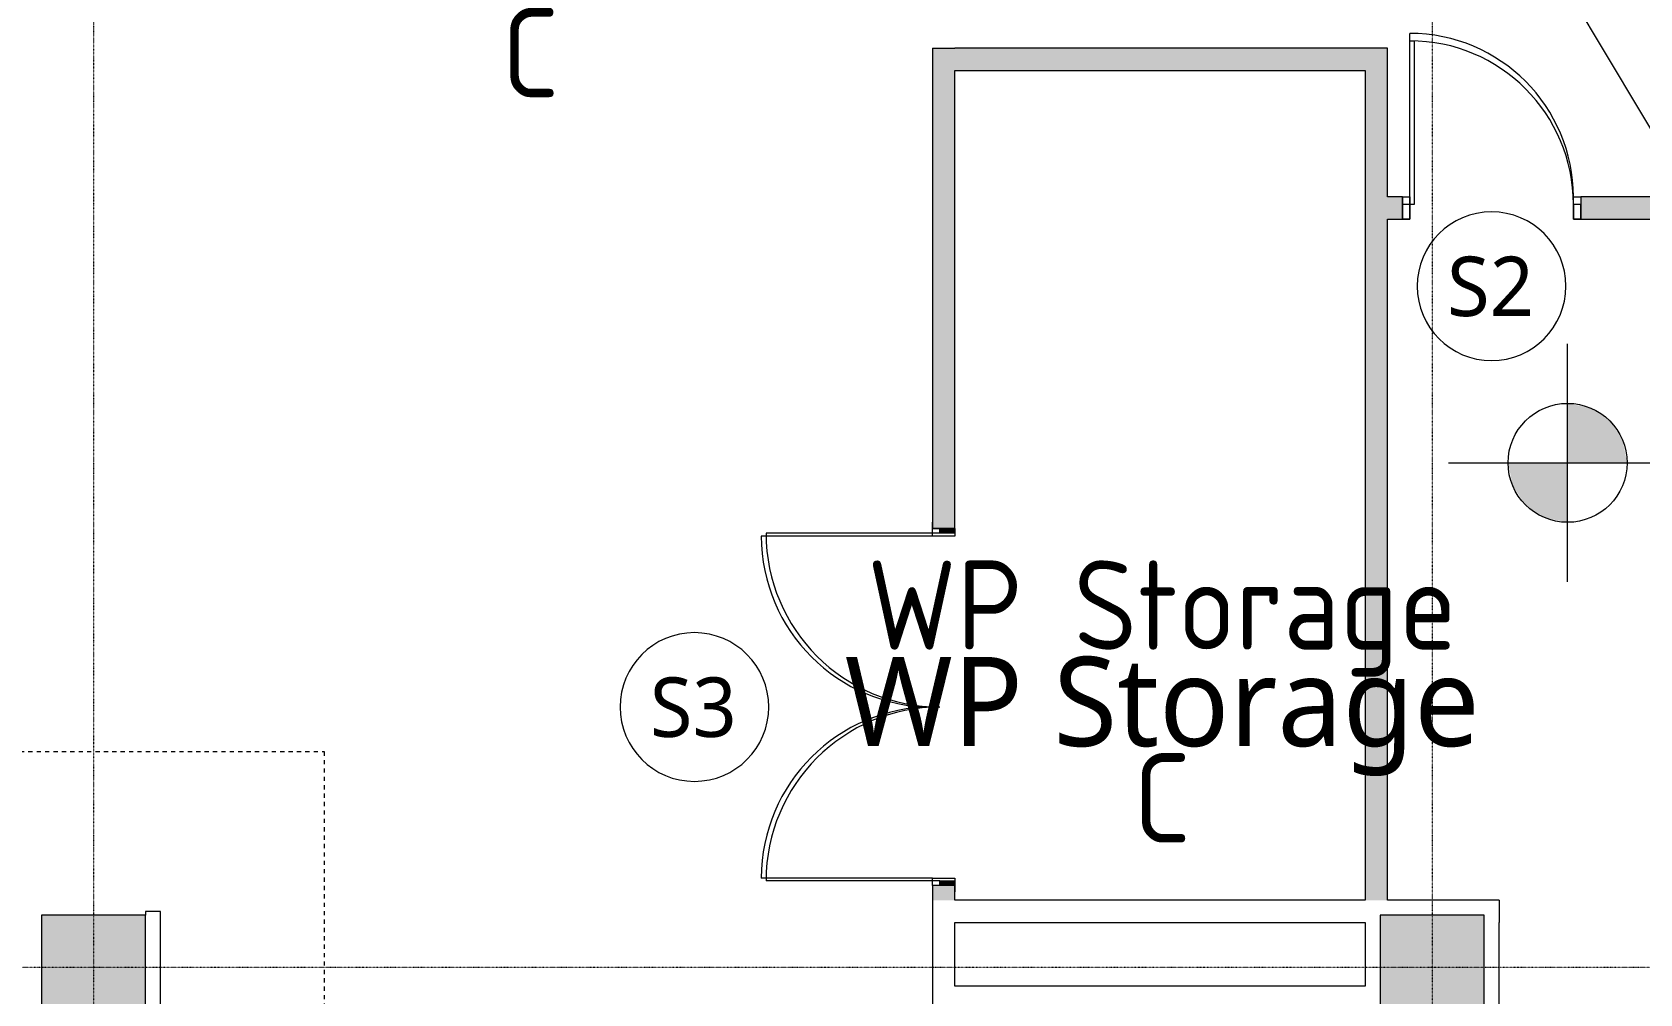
# Model space of a CAD drawing. Extents: x -76427 to 292734, y -42117 to 131250.
# Drawn here: x 243187 to 253997, y 74821 to 81288 of the extents above; entities that cross this region are included whole.
import ezdxf
from ezdxf.enums import TextEntityAlignment as Align

# ---------------------------------------------------------------- set-up
doc = ezdxf.new("R2010")
doc.units = 0
doc.header["$LTSCALE"] = 10
for name, pattern in [('H12PL1$0$JJP_三點線', [0.9, 0.3, -0.15, 0, -0.15, 0, -0.15, 0, -0.15]), ('XFM7P10ICA$0$H12PL1$0$JJP_三點線', [0.9, 0.3, -0.15, 0, -0.15, 0, -0.15, 0, -0.15]), ('XFM7P10ICA$0$H12PL1$0$TAI_虛線', [5.644, 2.822, -2.822])]:
    doc.linetypes.add(name, pattern=pattern)
for name, color, linetype in [('H12PL1$0$A-WALL-IN', 252, 'Continuous'), ('H12PL1$0$A-ZONE', 252, 'Continuous'), ('H12PL1$0$Door', 252, 'Continuous'), ('H12PL1$0$S-COL', 252, 'Continuous'), ('H12PL1$0$S-GRID', 252, 'Continuous'), ('XFM7P10ICA$0$H12PL1$0$A-TEXT-修改說明', 252, 'Continuous'), ('XFM7P10ICA$0$H12PL1$0$A-WALL-IN', 252, 'Continuous'), ('XFM7P10ICA$0$H12PL1$0$A-ZONE', 252, 'Continuous'), ('XFM7P10ICA$0$H12PL1$0$D label', 252, 'Continuous'), ('XFM7P10ICA$0$H12PL1$0$Door', 252, 'Continuous'), ('XFM7P10ICA$0$H12PL1$0$Hattch', 252, 'Continuous'), ('XFM7P10ICA$0$H12PL1$0$S-COL', 252, 'Continuous'), ('XFM7P10ICA$0$H12PL1$0$S-GRID', 252, 'Continuous'), ('XFM7P10ICA$0$H12PL1$0$S-SLAB-SHOW', 252, 'Continuous')]:
    doc.layers.add(name, color=color, linetype=linetype)
doc.styles.add('H12PL1$0$Standard', font='', dxfattribs={"width": 0.8})
doc.styles.add('XFM7P10ICA$0$H12PL1$0$Standard', font='isocp.shx', dxfattribs={"bigfont": 'chineset.shx'})
doc.styles.get('H12PL1$0$Standard').set_extended_font_data('Microsoft JhengHei')

# ---------------------------------------------------------------- blocks, each defined once
blk = doc.blocks.new('XFM7P10ICA$0$H12PL1')
at = {"layer": 'XFM7P10ICA$0$H12PL1$0$Hattch', "linetype": 'Continuous', "lineweight": 0}
for points in [[(249390, 81180), (249240, 81180), (249390, 81030)], [(249390, 81030), (249240, 81180), (249240, 81030)], [(249390, 81030), (252150, 81030), (252150, 81180), (249390, 81180)], [(252150, 81030), (252300, 81180), (252150, 81180)], [(252150, 81030), (252300, 81030), (252300, 81180)], [(249240, 81030), (249240, 77950), (249390, 77950), (249390, 81030)], [(252150, 81030), (252150, 75450), (252300, 75450), (252300, 81030)], [(252300, 80180), (252300, 80030), (252400, 80030), (252400, 80180)], [(253600, 80180), (253600, 80030), (257255, 80030), (257255, 80180)], [(253511.04, 78392.09), (253911.04, 78392.09), (253880.59, 78545.16), (253793.88, 78674.93), (253664.11, 78761.64), (253511.04, 78792.09)], [(253511.04, 78392.09), (253111.04, 78392.09), (253141.48, 78239.01), (253228.19, 78109.24), (253357.96, 78022.54), (253511.04, 77992.09)], [(249390, 77950), (249290, 77950), (249290, 77918), (249390, 77918)], [(249290, 75550), (249390, 75550), (249390, 75582), (249290, 75582)], [(249240, 75450), (249390, 75450), (249390, 75550), (249240, 75550)], [(243250, 74650), (243950, 74650), (243950, 75350), (243250, 75350)], [(252250, 74650), (252950, 74650), (252950, 75350), (252250, 75350)]]:
    blk.add_hatch(color=256, dxfattribs=at).paths.add_polyline_path(points)
at = {"layer": 'XFM7P10ICA$0$H12PL1$0$A-TEXT-修改說明', "linetype": 'XFM7P10ICA$0$H12PL1$0$TAI_虛線', "lineweight": 0}
blk.add_lwpolyline([(199590, 76450), (245150, 76450), (245150, 54400), (190750, 54400), (190750, 92330), (199590, 92330)], close=True, dxfattribs=at)
at = {"layer": 'XFM7P10ICA$0$H12PL1$0$A-WALL-IN', "lineweight": 0}
for p, q in [((252400, 80180), (252400, 80030)), ((253600, 80180), (253600, 80030)), ((249240, 77950), (249240, 77993)), ((249290, 77950), (249240, 77950)), ((249390, 77950), (249290, 77950)), ((249390, 77950), (249390, 77993)), ((249240, 75550), (249240, 75507)), ((249290, 75550), (249240, 75550)), ((249390, 75550), (249290, 75550)), ((249390, 75550), (249390, 75507))]:
    blk.add_line(p, q, dxfattribs=at)
at = {"layer": 'XFM7P10ICA$0$H12PL1$0$A-WALL-IN', "lineweight": 0, "flags": 128}
for points in [[(249240, 81180), (249390, 81180)], [(249240, 81180), (249240, 77950)], [(252150, 81180), (249390, 81180)], [(252300, 81180), (252150, 81180)], [(252300, 80180), (252300, 81180)], [(249390, 81030), (252150, 81030)], [(249390, 77950), (249390, 81030)], [(252150, 81030), (252150, 75450)], [(252400, 80180), (252300, 80180)], [(257255, 80180), (253600, 80180)], [(252300, 80030), (252400, 80030)], [(252300, 75450), (252300, 80030)], [(253600, 80030), (257255, 80030)], [(249240, 75550), (249240, 75450)], [(249240, 75450), (249240, 75300)], [(249390, 75450), (249390, 75550)], [(252150, 75450), (249390, 75450)], [(253050, 75450), (252300, 75450)], [(253050, 75450), (253050, 75300)], [(244050, 75375), (243950, 75375)], [(243950, 75375), (243950, 75350)], [(244050, 74650), (244050, 75375)], [(249240, 75300), (249240, 63225)], [(249390, 74872), (249390, 75300)], [(249390, 75300), (252150, 75300)], [(252150, 75300), (252150, 74872)], [(253050, 74650), (253050, 75300)], [(252150, 74872), (249390, 74872)]]:
    blk.add_lwpolyline(points, dxfattribs=at)
at = {"layer": 'XFM7P10ICA$0$H12PL1$0$A-ZONE', "lineweight": 0}
blk.add_line((253360.16, 81822.95), (254711.81, 79558.94), dxfattribs=at)
at = {"layer": 'XFM7P10ICA$0$H12PL1$0$D label', "lineweight": 0, "flags": 128}
for points in [[(253500, 79580, 1), (252500, 79580, 1)], [(247640, 77250, 1), (247640, 76250, 1)]]:
    blk.add_lwpolyline(points, format="xyb", close=True, dxfattribs=at)
at = {"layer": 'XFM7P10ICA$0$H12PL1$0$Door', "lineweight": 0}
for p, q in [((252450, 80130), (252450, 81230)), ((252450, 81230), (252480, 81230)), ((252480, 81230), (252480, 80130)), ((252450, 80130), (252400, 80130)), ((252400, 80130), (252400, 80030)), ((252480, 80130), (252450, 80130)), ((252450, 80030), (252450, 80130)), ((253600, 80130), (253550, 80130)), ((253550, 80130), (253550, 80030)), ((253600, 80030), (253600, 80130)), ((252400, 80030), (252450, 80030)), ((253550, 80030), (253600, 80030)), ((249240, 77950), (249240, 77993)), ((249240, 77950), (249240, 77993)), ((249290, 77950), (249240, 77950)), ((249290, 77950), (249240, 77950)), ((249290, 77918), (249290, 77950)), ((249290, 77950), (249390, 77950)), ((249390, 77950), (249290, 77950)), ((249390, 77950), (249290, 77950)), ((249390, 77950), (249390, 77993)), ((249390, 77950), (249390, 77993)), ((249390, 77950), (249390, 77918)), ((249290, 77918), (248122, 77918)), ((249390, 77918), (249290, 77918)), ((249290, 75582), (248122, 75582)), ((249290, 75550), (249290, 75582)), ((249290, 75582), (249390, 75582)), ((249390, 75582), (249390, 75550)), ((249290, 75550), (249240, 75550)), ((249290, 75550), (249240, 75550)), ((249240, 75550), (249240, 75507)), ((249240, 75550), (249240, 75507)), ((249390, 75550), (249290, 75550)), ((249390, 75550), (249290, 75550)), ((249390, 75550), (249290, 75550)), ((249390, 75550), (249390, 75507)), ((249390, 75550), (249390, 75507))]:
    blk.add_line(p, q, dxfattribs=at)
for centre, radius, start, end in [((252450, 80130), 1100, 0, 90), ((249290, 77918), 1168, 180, 270), ((249290, 75582), 1168, 90, 180)]:
    blk.add_arc(centre, radius, start, end, dxfattribs=at)
at = {"layer": 'XFM7P10ICA$0$H12PL1$0$S-COL', "lineweight": 0, "flags": 128}
for points in [[(243250, 74650), (243950, 74650), (243950, 75350), (243250, 75350)], [(252250, 74650), (252950, 74650), (252950, 75350), (252250, 75350)]]:
    blk.add_lwpolyline(points, close=True, dxfattribs=at)
at = {"layer": 'XFM7P10ICA$0$H12PL1$0$S-GRID', "linetype": 'XFM7P10ICA$0$H12PL1$0$JJP_三點線', "lineweight": 0}
for p, q in [((243600, 128250), (243600, -28000)), ((252600, 128250), (252600, -28000)), ((-29000, 75000), (289600, 75000))]:
    blk.add_line(p, q, dxfattribs=at)
at = {"layer": 'XFM7P10ICA$0$H12PL1$0$S-SLAB-SHOW', "lineweight": 0}
for p, q in [((253511.04, 77592.09), (253511.04, 79192.09)), ((252711.04, 78392.09), (254311.04, 78392.09))]:
    blk.add_line(p, q, dxfattribs=at)
blk.add_circle((253511.04, 78392.09), 400, dxfattribs=at)
at = {"layer": 'XFM7P10ICA$0$H12PL1$0$A-ZONE', "style": 'XFM7P10ICA$0$H12PL1$0$Standard'}
for s, p in [('C', (246538.52, 81449.97)), ('WP Storage', (250785.11, 77735.77)), ('C', (250785.11, 76438.47))]:
    blk.add_text(s, height=600, dxfattribs=at).set_placement(p, align=Align.TOP_CENTER)
at = {"layer": 'XFM7P10ICA$0$H12PL1$0$D label', "lineweight": 0, "char_height": 400, "attachment_point": 7, "style": 'XFM7P10ICA$0$H12PL1$0$Standard'}
for s, insert in [('\\A1;\\pt0;{\\fMicrosoft JhengHei|b0|i0|c136|p34;S2}', (252700.76, 79373.41)), ('\\A1;\\pt0;{\\fMicrosoft JhengHei|b0|i0|c136|p34;S3}', (247340.76, 76543.41))]:
    blk.add_mtext(s, dxfattribs=dict(at, insert=insert))
blk = doc.blocks.new('XFM7P10ICA')
blk.add_blockref('XFM7P10ICA$0$H12PL1', (0, 0))
blk = doc.blocks.new('H12PL1')
at = {"layer": 'H12PL1$0$A-WALL-IN', "lineweight": 0}
for p, q in [((252400, 80180), (252400, 80030)), ((253600, 80180), (253600, 80030)), ((249240, 77950), (249240, 77993)), ((249390, 77950), (249240, 77950)), ((249390, 77950), (249390, 77993)), ((249240, 75550), (249240, 75507)), ((249390, 75550), (249240, 75550)), ((249390, 75550), (249390, 75507))]:
    blk.add_line(p, q, dxfattribs=at)
at = {"layer": 'H12PL1$0$A-WALL-IN', "lineweight": 0, "flags": 128}
for points in [[(249240, 81180), (249390, 81180)], [(249240, 81180), (249240, 77950)], [(252150, 81180), (249390, 81180)], [(252300, 81180), (252150, 81180)], [(252300, 80180), (252300, 81180)], [(249390, 81030), (252150, 81030)], [(249390, 77950), (249390, 81030)], [(252150, 81030), (252150, 75450)], [(252400, 80180), (252300, 80180)], [(257255, 80180), (253600, 80180)], [(252300, 80030), (252400, 80030)], [(252300, 75450), (252300, 80030)], [(253600, 80030), (257255, 80030)], [(249240, 75550), (249240, 75450)], [(249240, 75450), (249240, 75300)], [(249390, 75450), (249390, 75550)], [(252150, 75450), (249390, 75450)], [(253050, 75450), (252300, 75450)], [(253050, 75450), (253050, 75300)], [(244050, 75375), (243950, 75375)], [(243950, 75375), (243950, 75350)], [(244050, 74650), (244050, 75375)], [(249240, 75300), (249240, 74625)], [(249390, 74872), (249390, 75300)], [(249390, 75300), (252150, 75300)], [(252150, 75300), (252150, 74872)], [(253050, 74650), (253050, 75300)], [(252150, 74872), (249390, 74872)]]:
    blk.add_lwpolyline(points, dxfattribs=at)
at = {"layer": 'H12PL1$0$A-ZONE', "lineweight": 0}
blk.add_line((253360.16, 81822.95), (254711.81, 79558.94), dxfattribs=at)
at = {"layer": 'H12PL1$0$Door', "lineweight": 0}
for p, q in [((252450, 80180), (252450, 81280)), ((252400, 80180), (252450, 80180)), ((252400, 80030), (252400, 80180)), ((252400, 80180), (252400, 80030)), ((252400, 80180), (252400, 80030)), ((252450, 80180), (252450, 80030)), ((253550, 80030), (253550, 80180)), ((253550, 80180), (253600, 80180)), ((253600, 80180), (253600, 80030)), ((253600, 80180), (253600, 80030)), ((253600, 80180), (253600, 80030)), ((252450, 80030), (252400, 80030)), ((253600, 80030), (253550, 80030)), ((249240, 77950), (249240, 77993)), ((249240, 77950), (249240, 77993)), ((249240, 77900), (249240, 77950)), ((249240, 77950), (249390, 77950)), ((249390, 77950), (249240, 77950)), ((249390, 77950), (249240, 77950)), ((249390, 77950), (249390, 77993)), ((249390, 77950), (249390, 77993)), ((249390, 77950), (249390, 77900)), ((249240, 77900), (248090, 77900)), ((249390, 77900), (249240, 77900)), ((249240, 75600), (248090, 75600)), ((249240, 75550), (249240, 75600)), ((249240, 75600), (249390, 75600)), ((249390, 75600), (249390, 75550)), ((249390, 75550), (249240, 75550)), ((249390, 75550), (249240, 75550)), ((249390, 75550), (249240, 75550)), ((249240, 75550), (249240, 75507)), ((249240, 75550), (249240, 75507)), ((249390, 75550), (249390, 75507)), ((249390, 75550), (249390, 75507))]:
    blk.add_line(p, q, dxfattribs=at)
for centre, radius, start, end in [((252450, 80180), 1100, 0, 90), ((249240, 77900), 1150, 180, 270), ((249240, 75600), 1150, 90, 180)]:
    blk.add_arc(centre, radius, start, end, dxfattribs=at)
at = {"layer": 'H12PL1$0$S-COL', "lineweight": 0, "flags": 128}
for points in [[(243250, 74650), (243950, 74650), (243950, 75350), (243250, 75350)], [(252250, 74650), (252950, 74650), (252950, 75350), (252250, 75350)]]:
    blk.add_lwpolyline(points, close=True, dxfattribs=at)
at = {"layer": 'H12PL1$0$S-GRID', "linetype": 'H12PL1$0$JJP_三點線', "lineweight": 0}
for p, q in [((243600, 128250), (243600, -28000)), ((252600, 128250), (252600, -28000)), ((-29000, 75000), (289600, 75000))]:
    blk.add_line(p, q, dxfattribs=at)
at = {"layer": 'H12PL1$0$A-ZONE', "style": 'H12PL1$0$Standard'}
blk.add_text('WP Storage', height=600, dxfattribs=at).set_placement((250785.11, 77087.12), align=Align.TOP_CENTER)

msp = doc.modelspace()

# ---------------------------------------------------------------- block references
msp.add_blockref('XFM7P10ICA', (0, 0))

# ---------------------------------------------------------------- next in the draw order: block references
msp.add_blockref('H12PL1', (0, 0))

doc.saveas('drawing.dxf')
